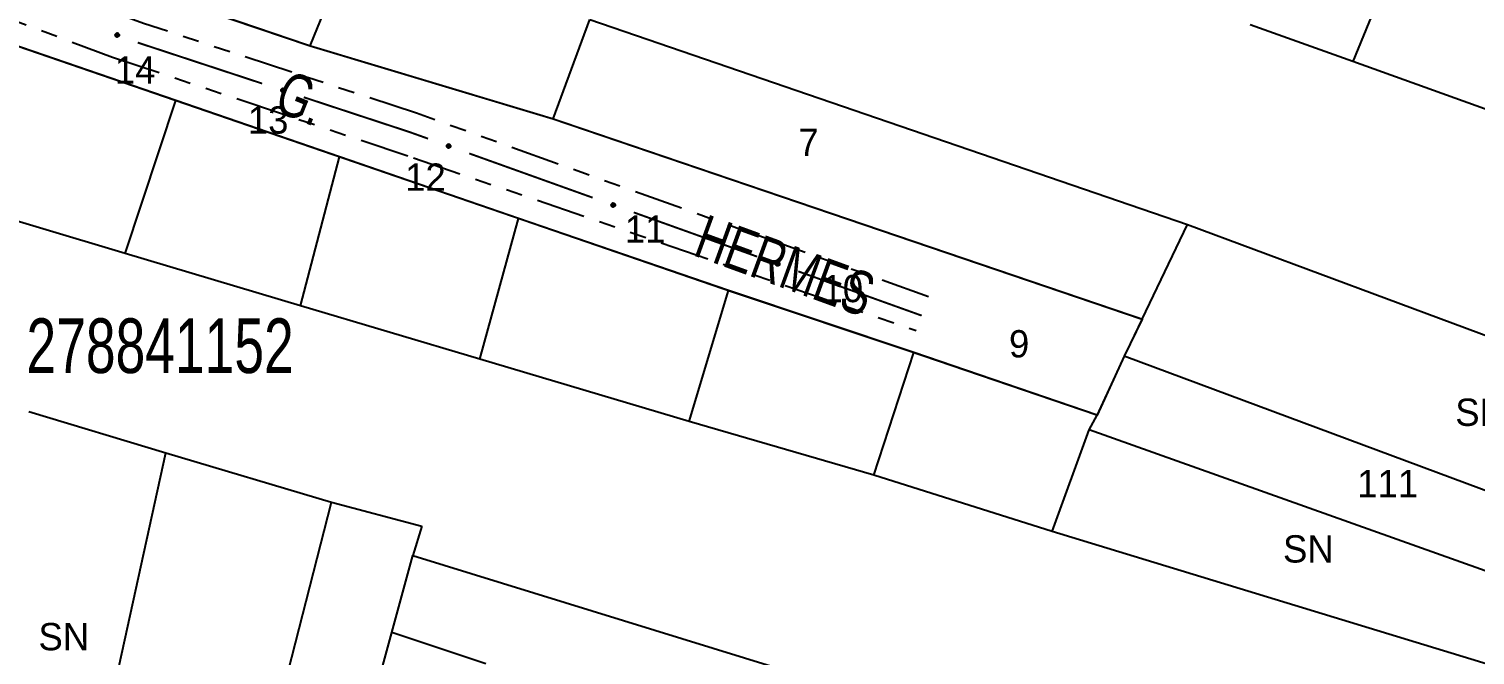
# Model space of a CAD drawing. Extents: x 203196 to 204359, y 4872588 to 4874244.
# Drawn here: x 203765.9 to 203898.3, y 4872820.1 to 4872877.4 of the extents above; entities that cross this region are included whole.
import ezdxf
from ezdxf.enums import TextEntityAlignment as Align

# ---------------------------------------------------------------- set-up
doc = ezdxf.new("R2010")
doc.units = 0
doc.header["$LTSCALE"] = 1.5
doc.header["$MEASUREMENT"] = 0
doc.linetypes.add('TRACO_25', pattern=[8, 3, -1, 1, -1, 1, -1])
for name, color, linetype in [('CD_MALHA_LOTES', 7, 'CONTINUOUS'), ('CD_TXT_QUADRA', 7, 'CONTINUOUS'), ('RU-QUADRA', 210, 'CONTINUOUS'), ('SV-EIXO-RUA-N-PAV', 6, 'CONTINUOUS'), ('SV-RUA-NAO-PAV', 7, 'CONTINUOUS'), ('SV-TXT-RUA-N-PAV', 7, 'CONTINUOUS'), ('Th_NmrPort', 1, 'CONTINUOUS')]:
    doc.layers.add(name, color=color, linetype=linetype)
doc.styles.add('ARIAL', font='ARIAL.SHX')

msp = doc.modelspace()

# ---------------------------------------------------------------- linework, layer by layer
at = {"layer": 'CD_MALHA_LOTES', "linetype": 'Continuous', "flags": 128}
for points in [[(203897.013933, 4872898.583266), (203887.078977, 4872874.377375)], [(203791.642455, 4872875.804781), (203795.473759, 4872885.260602)], [(203774.814576, 4872881.522338), (203791.642455, 4872875.804781)], [(203813.873472, 4872869.126632), (203817.251421, 4872878.232406)], [(203817.251421, 4872878.232406), (203871.948515, 4872859.461891)], [(203887.078977, 4872874.377375), (203877.673371, 4872877.750603)], [(203779.340043, 4872870.811219), (203764.222836, 4872876.008348)], [(203791.642455, 4872875.804781), (203813.873472, 4872869.126632)], [(203941.161933, 4872854.949991), (203887.078977, 4872874.377375)], [(203774.711719, 4872856.812158), (203779.340043, 4872870.811219)], [(203794.33642, 4872865.655629), (203779.340043, 4872870.811219)], [(203813.873472, 4872869.126632), (203867.794159, 4872850.799655)], [(203790.74044, 4872852.03323), (203794.33642, 4872865.655629)], [(203810.707176, 4872860.027543), (203794.33642, 4872865.655629)], [(203774.711719, 4872856.812158), (203758.970245, 4872861.505444)], [(203807.173794, 4872847.133662), (203810.707176, 4872860.027543)], [(203829.927063, 4872853.419957), (203810.707176, 4872860.027543)], [(203867.794159, 4872850.799655), (203871.948515, 4872859.461891)], [(203871.948515, 4872859.461891), (203932.665219, 4872836.905437)], [(203790.74044, 4872852.03323), (203774.711719, 4872856.812158)], [(203826.319553, 4872841.425396), (203829.927063, 4872853.419957)], [(203846.892414, 4872847.747691), (203829.927063, 4872853.419957)], [(203807.173794, 4872847.133662), (203790.74044, 4872852.03323)], [(203867.794159, 4872850.799655), (203866.165903, 4872847.404582)], [(203826.319553, 4872841.425396), (203807.173794, 4872847.133662)], [(203843.246937, 4872836.522086), (203846.892414, 4872847.747691)], [(203863.678353, 4872842.025212), (203846.892414, 4872847.747691)], [(203866.165903, 4872847.404582), (203863.678353, 4872842.025212)], [(203927.412104, 4872824.641465), (203866.165903, 4872847.404582)], [(203765.868215, 4872842.356042), (203778.430301, 4872838.575034)], [(203843.246937, 4872836.522086), (203826.319553, 4872841.425396)], [(203862.936306, 4872840.67056), (203863.678353, 4872842.025212)], [(203859.549209, 4872831.38173), (203862.936306, 4872840.67056)], [(203924.749428, 4872818.689933), (203862.936306, 4872840.67056)], [(203771.416687, 4872806.55493), (203778.430301, 4872838.575034)], [(203778.430301, 4872838.575034), (203793.577817, 4872834.062219)], [(203859.549209, 4872831.38173), (203843.246937, 4872836.522086)], [(203785.67529, 4872803.193932), (203793.577817, 4872834.062219)], [(203793.577817, 4872834.062219), (203801.850098, 4872831.844906)], [(203801.850098, 4872831.844906), (203801.027773, 4872829.158712)], [(203921.918014, 4872812.361244), (203859.549209, 4872831.38173)], [(203799.107325, 4872822.130574), (203801.027773, 4872829.158712)], [(203801.027773, 4872829.158712), (203913.871349, 4872794.375582)], [(203793.433178, 4872801.365264), (203799.107325, 4872822.130574)], [(203807.718268, 4872819.251557), (203799.107325, 4872822.130574)]]:
    msp.add_lwpolyline(points, dxfattribs=at)
at = {"layer": 'RU-QUADRA', "linetype": 'Continuous', "const_width": 0.18, "flags": 128}
msp.add_lwpolyline([(203774.814576, 4872881.522338), (203791.642455, 4872875.804781), (203813.873472, 4872869.126632), (203867.794159, 4872850.799655), (203866.165903, 4872847.404582), (203863.678353, 4872842.025212), (203846.892414, 4872847.747691), (203829.927063, 4872853.419957), (203810.707176, 4872860.027543), (203794.33642, 4872865.655629), (203779.340043, 4872870.811219), (203764.222836, 4872876.008348), (203653.85064, 4872918.032246)], dxfattribs=at)
at = {"layer": 'SV-EIXO-RUA-N-PAV'}
for points in [[(203774.067789, 4872876.652747), (203774.023652, 4872876.631676), (203773.98141, 4872876.622593), (203773.943998, 4872876.625157), (203773.911528, 4872876.636044), (203773.879564, 4872876.650923), (203773.850648, 4872876.673034), (203773.82399, 4872876.704683), (203773.802543, 4872876.748811), (203773.796082, 4872876.792695), (203773.796633, 4872876.829509), (203773.806036, 4872876.86402), (203773.82101, 4872876.894829), (203773.844971, 4872876.924106), (203773.877309, 4872876.950808), (203773.922202, 4872876.9713), (203773.963676, 4872876.979921), (203773.999799, 4872876.976491), (203774.034434, 4872876.966818), (203774.066884, 4872876.951237), (203774.095144, 4872876.929369), (203774.12197, 4872876.896761), (203774.141609, 4872876.852183), (203774.15068, 4872876.810916), (203774.147757, 4872876.774755), (203774.137467, 4872876.740871), (203774.122933, 4872876.708631), (203774.101917, 4872876.678638), (203774.067789, 4872876.652747)], [(203789.248719, 4872871.589743), (203789.205375, 4872871.567085), (203789.16349, 4872871.556475), (203789.126009, 4872871.557681), (203789.093166, 4872871.567383), (203789.060684, 4872871.581092), (203789.030984, 4872871.60214), (203789.003196, 4872871.632802), (203788.980162, 4872871.676122), (203788.972113, 4872871.719743), (203788.971329, 4872871.756552), (203788.979474, 4872871.791382), (203788.99332, 4872871.822714), (203789.016204, 4872871.852841), (203789.047551, 4872871.880698), (203789.091672, 4872871.902805), (203789.132806, 4872871.912925), (203789.169029, 4872871.910807), (203789.203992, 4872871.902398), (203789.236986, 4872871.888004), (203789.266021, 4872871.867175), (203789.294012, 4872871.835562), (203789.315255, 4872871.791726), (203789.325817, 4872871.750815), (203789.324208, 4872871.714572), (203789.315153, 4872871.680337), (203789.301799, 4872871.64759), (203789.281884, 4872871.616855), (203789.248719, 4872871.589743)], [(203804.411144, 4872866.493044), (203804.367223, 4872866.471529), (203804.325075, 4872866.462018), (203804.287638, 4872866.464204), (203804.25506, 4872866.474762), (203804.222947, 4872866.489317), (203804.193809, 4872866.511135), (203804.166832, 4872866.542513), (203804.14494, 4872866.586421), (203804.138035, 4872866.630238), (203804.138215, 4872866.667055), (203804.147268, 4872866.70166), (203804.16193, 4872866.732618), (203804.185594, 4872866.762136), (203804.21766, 4872866.789164), (203804.262344, 4872866.810109), (203804.303728, 4872866.819149), (203804.339883, 4872866.816084), (203804.374615, 4872866.806763), (203804.407221, 4872866.79151), (203804.4357, 4872866.769929), (203804.462855, 4872866.737594), (203804.482943, 4872866.693217), (203804.492431, 4872866.652044), (203804.489874, 4872866.615855), (203804.479927, 4872866.581869), (203804.46572, 4872866.549483), (203804.445008, 4872866.519279), (203804.411144, 4872866.493044)], [(203819.473427, 4872861.096041), (203819.429505, 4872861.074525), (203819.387357, 4872861.065015), (203819.34992, 4872861.067201), (203819.317342, 4872861.077759), (203819.28523, 4872861.092314), (203819.256092, 4872861.114131), (203819.229115, 4872861.14551), (203819.207223, 4872861.189418), (203819.200318, 4872861.233235), (203819.200497, 4872861.270052), (203819.20955, 4872861.304656), (203819.224213, 4872861.335615), (203819.247876, 4872861.365133), (203819.279942, 4872861.392161), (203819.324626, 4872861.413106), (203819.366011, 4872861.422146), (203819.402166, 4872861.419081), (203819.436897, 4872861.409759), (203819.469503, 4872861.394507), (203819.497983, 4872861.372925), (203819.525137, 4872861.340591), (203819.545226, 4872861.296214), (203819.554714, 4872861.255041), (203819.552157, 4872861.218852), (203819.54221, 4872861.184865), (203819.528003, 4872861.15248), (203819.507291, 4872861.122276), (203819.473427, 4872861.096041)], [(203834.535709, 4872855.699038), (203834.491788, 4872855.677522), (203834.44964, 4872855.668012), (203834.412203, 4872855.670198), (203834.379625, 4872855.680755), (203834.347513, 4872855.69531), (203834.318374, 4872855.717128), (203834.291397, 4872855.748506), (203834.269505, 4872855.792414), (203834.2626, 4872855.836231), (203834.26278, 4872855.873049), (203834.271833, 4872855.907653), (203834.286495, 4872855.938612), (203834.310159, 4872855.96813), (203834.342225, 4872855.995157), (203834.386909, 4872856.016102), (203834.428293, 4872856.025143), (203834.464448, 4872856.022077), (203834.49918, 4872856.012756), (203834.531786, 4872855.997503), (203834.560265, 4872855.975922), (203834.58742, 4872855.943587), (203834.607508, 4872855.899211), (203834.616996, 4872855.858037), (203834.614439, 4872855.821849), (203834.604492, 4872855.787862), (203834.590285, 4872855.755476), (203834.569573, 4872855.725272), (203834.535709, 4872855.699038)]]:
    msp.add_lwpolyline(points, close=True, dxfattribs=at)
for points in [[(203774.122933, 4872876.708631), (203773.796082, 4872876.792695)], [(203774.137467, 4872876.740871), (203773.796633, 4872876.829509)], [(203774.126268, 4872876.725037), (203773.800405, 4872876.807704)], [(203774.101917, 4872876.678638), (203773.802543, 4872876.748811)], [(203774.108038, 4872876.695407), (203773.803459, 4872876.76875)], [(203774.140325, 4872876.759119), (203773.80389, 4872876.848605)], [(203774.147757, 4872876.774755), (203773.806036, 4872876.86402)], [(203774.14623, 4872876.794761), (203773.816528, 4872876.878848)], [(203774.084688, 4872876.667671), (203773.817224, 4872876.727289)], [(203774.15068, 4872876.810916), (203773.82101, 4872876.894829)], [(203774.067789, 4872876.652747), (203773.82399, 4872876.704683)], [(203774.144456, 4872876.833242), (203773.837791, 4872876.908811)], [(203774.043281, 4872876.642246), (203773.844402, 4872876.686689)], [(203774.141609, 4872876.852183), (203773.844971, 4872876.924106)], [(203774.023652, 4872876.631676), (203773.850648, 4872876.673034)], [(203774.127657, 4872876.874369), (203773.864173, 4872876.936881)], [(203773.999594, 4872876.626394), (203773.873751, 4872876.659833)], [(203774.12197, 4872876.896761), (203773.877309, 4872876.950808)], [(203773.98141, 4872876.622593), (203773.879564, 4872876.650923)], [(203774.102567, 4872876.912743), (203773.907193, 4872876.958799)], [(203774.095144, 4872876.929369), (203773.922202, 4872876.9713)], [(203774.076723, 4872876.941212), (203773.949127, 4872876.973844)], [(203774.066884, 4872876.951237), (203773.963676, 4872876.979921)], [(203789.315153, 4872871.680337), (203788.971329, 4872871.756552)], [(203789.301799, 4872871.64759), (203788.972113, 4872871.719743)], [(203789.304536, 4872871.664107), (203788.975889, 4872871.734899)], [(203789.317348, 4872871.698676), (203788.977888, 4872871.7759)], [(203789.324208, 4872871.714572), (203788.979474, 4872871.791382)], [(203789.287393, 4872871.633835), (203788.980354, 4872871.696081)], [(203789.321956, 4872871.734509), (203788.98942, 4872871.806581)], [(203789.325817, 4872871.750815), (203788.99332, 4872871.822714)], [(203789.318787, 4872871.7729), (203789.009583, 4872871.837295)], [(203789.315255, 4872871.791726), (203789.016204, 4872871.852841)], [(203789.300508, 4872871.813391), (203789.034929, 4872871.866304)], [(203789.294012, 4872871.835562), (203789.047551, 4872871.880698)], [(203789.274042, 4872871.85083), (203789.077126, 4872871.889768)], [(203789.266021, 4872871.867175), (203789.091672, 4872871.902805)], [(203789.247182, 4872871.878342), (203789.118486, 4872871.906325)], [(203789.236986, 4872871.888004), (203789.132806, 4872871.912925)], [(203789.281884, 4872871.616855), (203788.980162, 4872871.676122)], [(203789.265065, 4872871.60527), (203788.995615, 4872871.655147)], [(203789.248719, 4872871.589743), (203789.003196, 4872871.632802)], [(203789.224608, 4872871.57836), (203789.024247, 4872871.615559)], [(203789.205375, 4872871.567085), (203789.030984, 4872871.60214)], [(203789.181524, 4872871.560934), (203789.054551, 4872871.589786)], [(203789.16349, 4872871.556475), (203789.060684, 4872871.581092)], [(203804.46572, 4872866.549483), (203804.138035, 4872866.630238)], [(203804.479927, 4872866.581869), (203804.138215, 4872866.667055)], [(203804.468889, 4872866.565922), (203804.142207, 4872866.64529)], [(203804.445008, 4872866.519279), (203804.14494, 4872866.586421)], [(203804.482601, 4872866.600145), (203804.145278, 4872866.686224)], [(203804.450959, 4872866.53611), (203804.145654, 4872866.606368)], [(203804.489874, 4872866.615855), (203804.147268, 4872866.70166)], [(203804.488145, 4872866.635844), (203804.157609, 4872866.716593)], [(203804.427892, 4872866.508138), (203804.159839, 4872866.565049)], [(203804.492431, 4872866.652044), (203804.16193, 4872866.732618)], [(203804.411144, 4872866.493044), (203804.166832, 4872866.542513)], [(203804.485982, 4872866.674306), (203804.178568, 4872866.74677)], [(203804.482943, 4872866.693217), (203804.185594, 4872866.762136)], [(203804.386744, 4872866.482297), (203804.187425, 4872866.524726)], [(203804.367223, 4872866.471529), (203804.193809, 4872866.511135)], [(203804.468768, 4872866.715261), (203804.204665, 4872866.775105)], [(203804.34322, 4872866.466004), (203804.217045, 4872866.498168)], [(203804.462855, 4872866.737594), (203804.21766, 4872866.789164)], [(203804.325075, 4872866.462018), (203804.222947, 4872866.489317)], [(203804.443291, 4872866.753379), (203804.247461, 4872866.797457)], [(203804.4357, 4872866.769929), (203804.262344, 4872866.810109)], [(203804.417161, 4872866.781585), (203804.289241, 4872866.812926)], [(203804.407221, 4872866.79151), (203804.303728, 4872866.819149)], [(203819.528003, 4872861.15248), (203819.200318, 4872861.233235)], [(203819.54221, 4872861.184865), (203819.200497, 4872861.270052)], [(203819.531171, 4872861.168919), (203819.204489, 4872861.248287)], [(203819.507291, 4872861.122276), (203819.207223, 4872861.189418)], [(203819.544883, 4872861.203141), (203819.207561, 4872861.289221)], [(203819.513242, 4872861.139106), (203819.207937, 4872861.209365)], [(203819.552157, 4872861.218852), (203819.20955, 4872861.304656)], [(203819.550427, 4872861.238841), (203819.219892, 4872861.31959)], [(203819.490174, 4872861.111135), (203819.222121, 4872861.168046)], [(203819.554714, 4872861.255041), (203819.224213, 4872861.335615)], [(203819.473427, 4872861.096041), (203819.229115, 4872861.14551)], [(203819.548264, 4872861.277302), (203819.240851, 4872861.349766)], [(203819.545226, 4872861.296214), (203819.247876, 4872861.365133)], [(203819.449026, 4872861.085293), (203819.249707, 4872861.127722)], [(203819.429505, 4872861.074525), (203819.256092, 4872861.114131)], [(203819.531051, 4872861.318257), (203819.266948, 4872861.378102)], [(203819.405502, 4872861.069), (203819.279327, 4872861.101165)], [(203819.525137, 4872861.340591), (203819.279942, 4872861.392161)], [(203819.505573, 4872861.356376), (203819.309744, 4872861.400453)], [(203819.497983, 4872861.372925), (203819.324626, 4872861.413106)], [(203819.479443, 4872861.384582), (203819.351523, 4872861.415922)], [(203819.469503, 4872861.394507), (203819.366011, 4872861.422146)], [(203819.387357, 4872861.065015), (203819.28523, 4872861.092314)], [(203834.590285, 4872855.755476), (203834.2626, 4872855.836231)], [(203834.604492, 4872855.787862), (203834.26278, 4872855.873049)], [(203834.593454, 4872855.771915), (203834.266772, 4872855.851283)], [(203834.607166, 4872855.806138), (203834.269843, 4872855.892217)], [(203834.575524, 4872855.742103), (203834.270219, 4872855.812362)], [(203834.614439, 4872855.821849), (203834.271833, 4872855.907653)], [(203834.61271, 4872855.841838), (203834.282174, 4872855.922586)], [(203834.616996, 4872855.858037), (203834.286495, 4872855.938612)], [(203834.610547, 4872855.880299), (203834.303133, 4872855.952763)], [(203834.607508, 4872855.899211), (203834.310159, 4872855.96813)], [(203834.593333, 4872855.921254), (203834.32923, 4872855.981098)], [(203834.58742, 4872855.943587), (203834.342225, 4872855.995157)], [(203834.567856, 4872855.959372), (203834.372026, 4872856.00345)], [(203834.560265, 4872855.975922), (203834.386909, 4872856.016102)], [(203834.541726, 4872855.987578), (203834.413806, 4872856.018919)], [(203834.531786, 4872855.997503), (203834.428293, 4872856.025143)], [(203834.569573, 4872855.725272), (203834.269505, 4872855.792414)], [(203834.552457, 4872855.714132), (203834.284404, 4872855.771043)], [(203834.535709, 4872855.699038), (203834.291397, 4872855.748506)], [(203834.511309, 4872855.68829), (203834.31199, 4872855.730719)], [(203834.491788, 4872855.677522), (203834.318374, 4872855.717128)], [(203834.467785, 4872855.671997), (203834.34161, 4872855.704162)], [(203834.44964, 4872855.668012), (203834.347513, 4872855.69531)]]:
    msp.add_lwpolyline(points, dxfattribs=at)
at = {"layer": 'SV-EIXO-RUA-N-PAV', "const_width": 0.18}
for points in [[(203787.24685, 4872872.364345), (203775.848089, 4872876.115109)], [(203800.773231, 4872867.913487), (203791.046438, 4872871.11409)], [(203801.488838, 4872867.657077), (203800.773231, 4872867.913487)], [(203802.430231, 4872867.319764), (203801.488838, 4872867.657077)], [(203817.492513, 4872861.922761), (203806.195802, 4872865.970513)], [(203832.554796, 4872856.525757), (203821.258084, 4872860.57351)], [(203847.617078, 4872851.128754), (203836.320367, 4872855.176506)]]:
    msp.add_lwpolyline(points, dxfattribs=at)
at = {"layer": 'SV-RUA-NAO-PAV', "linetype": 'TRACO_25'}
for points in [[(203848.234361, 4872852.851503, 13.474174), (203801.36797, 4872869.644314, 13.466202), (203776.370848, 4872877.869619, 13.657516), (203712.767153, 4872901.388027, 13.729259), (203667.369273, 4872918.421051, 13.370545), (203655.139811, 4872923.375625, 12.924145)], [(203650.741267, 4872921.013236, 12.89226), (203713.636082, 4872897.118183, 13.824917), (203773.543064, 4872874.793353, 13.697373), (203801.085437, 4872865.57925, 13.697373), (203847.120741, 4872849.756502, 13.474174)]]:
    msp.add_polyline3d(points, dxfattribs=at)

# ---------------------------------------------------------------- texts
at = {"layer": 'CD_TXT_QUADRA', "style": 'ARIAL', "width": 0.7}
msp.add_text('278841152', height=5, dxfattribs=at).set_placement((203765.664928, 4872845.871423))
at = {"layer": 'SV-TXT-RUA-N-PAV', "style": 'ARIAL', "width": 0.7}
for s, rotation, p in [('G.', 338, (203788.169939, 4872869.952189)), ('HERMES', 340, (203826.577088, 4872856.678245))]:
    msp.add_text(s, height=4, rotation=rotation, dxfattribs=at).set_placement(p)
at = {"layer": 'Th_NmrPort', "color": 1}
for s, p in [('14', (203773.760272, 4872873.608328)), ('13', (203785.92999, 4872869.033416)), ('7', (203836.326109, 4872866.976963)), ('12', (203800.331749, 4872863.799594)), ('11', (203820.450619, 4872859.041753)), ('10', (203838.530414, 4872853.604221)), ('9', (203855.609999, 4872848.549125)), ('SN', (203896.463208, 4872842.284419)), ('111', (203887.491279, 4872835.759381)), ('SN', (203880.694364, 4872829.778095)), ('SN', (203766.763234, 4872821.74875))]:
    msp.add_text(s, height=2.5, dxfattribs=at).set_placement(p, align=Align.MIDDLE_LEFT)

doc.saveas('drawing.dxf')
